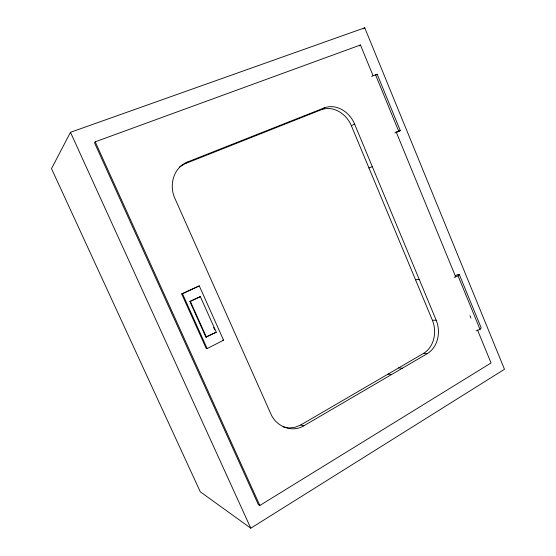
<?xml version="1.0" encoding="UTF-8"?>
<svg xmlns="http://www.w3.org/2000/svg" width="556" height="556" viewBox="0 0 556 556"><rect width="100%" height="100%" fill="white"/><g stroke="black" fill="none" stroke-linecap="round" stroke-linejoin="round"><path stroke-width="0.83" d="M70.473 132.307L51.513 168.649L200.292 491.81L250.798 528.2L504.487 369.274L364.75 27.8L70.473 132.307L250.798 528.2M372.986 75.512L360.455 44.994L95.208 141.815L94.52 142.822L258.318 504.542L259.833 505.48L491.059 362.964L477.541 330.049M476.179 330.848L480.023 329.381L481.204 327.894L459.319 274.532L457.261 274.747L455.322 275.797M454.182 277.326L458.033 275.797L459.319 274.532M427.432 353.581C438.35 346.694 440.866 331.612 436.203 320.221L354.582 124.016C349.967 112.548 336.908 103.27 324.412 107.836L187.316 162.081C173.43 167.648 168.815 185.37 174.855 198.297L270.793 413.782C275.866 426.25 291.782 433.11 303.715 425.868L427.432 353.581L423.658 353.352L300.74 424.979L294.805 427.39L288.508 427.988L283.046 426.869M423.658 353.352C434.5 346.534 437.03 331.571 432.394 320.263L351.35 125.712C346.763 114.321 333.774 105.153 321.389 109.699L185.308 163.589L179.525 166.932M363.381 28.836L364.75 27.8M185.308 163.589L187.316 162.081M359.225 45.877L360.455 44.994M375.995 74.935L377.17 74.212L400.292 130.597L396.386 132.321M321.389 109.699L324.412 107.836M351.35 125.712L354.582 124.016M207.138 348.549L223.581 340.209L199.284 285.881L181.666 293.888L206.241 348.466L207.138 348.549L182.479 293.763L181.666 293.888M205.894 337.11L216.277 332.196L200.375 296.682L199.868 296.744L189.881 301.498L205.894 337.11L216.277 332.196M189.881 301.498L200.375 296.682M182.479 293.763L199.284 285.881M371.596 76.374L377.17 74.212M394.843 132.947L400.292 130.597M368.962 167.988L372.325 166.661M415.513 279.744L419.21 279.369M432.394 320.263L436.203 320.221M222.636 340.154L223.581 340.209M398.701 367.891L402.329 368.253M388.039 374.105L391.605 374.515M300.74 424.979L303.715 425.868M95.208 141.815L259.833 505.48M190.367 301.442L206.415 337.138M213.622 327.456L214.685 329.819M375.474 74.615L398.715 131.251M458.033 275.797L480.023 329.381M396.074 131.716L455.767 277.048M469.945 315.669L470.925 318.067"/></g></svg>
